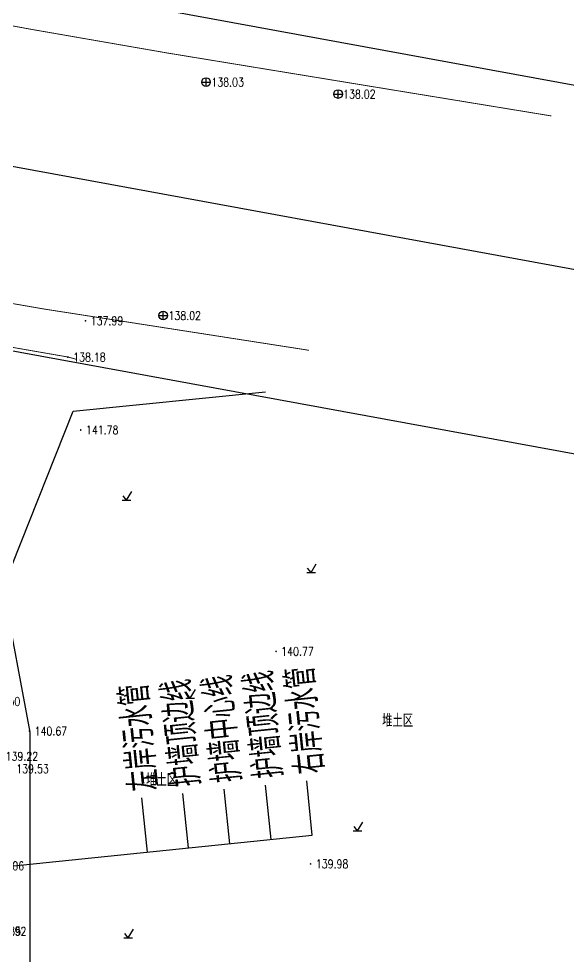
# Model space of a CAD drawing. Extents: x 529262 to 576451, y 2694391 to 2717535.
# Drawn here: x 562991.4 to 563055, y 2710203.6 to 2710312.2 of the extents above; entities that cross this region are included whole.
import ezdxf
from ezdxf.enums import TextEntityAlignment as Align
from ezdxf.xclip import XClip

# ---------------------------------------------------------------- set-up
doc = ezdxf.new("R2010")
doc.units = 0
doc.header["$XCLIPFRAME"] = 0
for name, color, linetype in [('COMPONENT', 8, 'Continuous'), ('DLSS', 4, 'Continuous'), ('DMTZ', 8, 'Continuous'), ('GCD', 8, 'Continuous'), ('PP-COM', 7, 'Continuous'), ('RD-中线', 40, 'Continuous'), ('RD-红线', 7, 'Continuous'), ('ZBTZ', 8, 'Continuous'), ('ZJ', 7, 'Continuous'), ('雨水管径标注_YH', 95, 'Continuous')]:
    doc.layers.add(name, color=color, linetype=linetype)
doc.styles.add('HZ', font='rs.shx', dxfattribs={"width": 0.8, "bigfont": 'hztxt.shx'})
doc.styles.add('SMEDI', font='smsim.shx', dxfattribs={"width": 0.75, "height": 3.5, "bigfont": 'smfs.shx'})
doc.linetypes.add('10421', pattern='A,2,[150,AAA.SHX,S=0.5,R=0,X=0,Y=0.5],1e-11', length=2)

# ---------------------------------------------------------------- blocks, each defined once
blk = doc.blocks.new('A$C19FD0107')
at = {"layer": 'RD-中线', "color": 8, "linetype": 'Continuous', "flags": 128}
blk.add_lwpolyline([(-8094.49, 15920.48), (-7546.41, 15819.96, 0.052358), (-7483.94, 15815.15), (-7169.78, 15823.9, 0.002675), (-7009.35, 15829.23), (-6599.11, 15842.91, -0.002003), (-6594.3, 15843.05, -0.002003)], format="xyb", dxfattribs=at)
at = {"layer": 'RD-红线', "color": 8, "linetype": 'Continuous', "flags": 128}
for points in [[(-8064.22, 15936.28), (-8064.22, 15936.28), (-7831.85, 15893.66)], [(-8071.64, 15894.94), (-8066.71, 15894.03), (-7838.98, 15852.27)]]:
    blk.add_lwpolyline(points, dxfattribs=at)
blk = doc.blocks.new('A$C78DC5665')
at = {"layer": '雨水管径标注_YH', "color": 2}
for p, q in [((0.92, 35.54), (0.92, -12.18)), ((0.92, 7.02), (7.25, 7.02)), ((0.92, 2.22), (7.25, 2.22)), ((0.92, -2.58), (7.25, -2.58)), ((0.92, -7.38), (7.25, -7.38)), ((0.92, -12.18), (7.25, -12.18))]:
    blk.add_line(p, q, dxfattribs=at)
at = {"layer": '雨水管径标注_YH', "color": 2, "const_width": 0.919}
for points in [[(0.46, 35.54, 1), (1.38, 35.54, 1)], [(0.46, 32.67, 1), (1.38, 32.67, 1)], [(0.46, 29.82, 1), (1.38, 29.82, 1)], [(0.46, 26.91, 1), (1.38, 26.91, 1)], [(0.46, 24.02, 1), (1.38, 24.02, 1)]]:
    blk.add_lwpolyline(points, format="xyb", close=True, dxfattribs=at)
at = {"layer": '雨水管径标注_YH', "color": 2, "style": 'SMEDI', "width": 0.75}
for s, p in [('左岸污水管', (8.01, 4.86)), ('护墙顶边线', (8.01, -0.06)), ('护墙中心线', (8.01, -4.85)), ('护墙顶边线', (8.01, -9.65)), ('右岸污水管', (8.01, -14.45))]:
    blk.add_text(s, height=3.5, dxfattribs=at).set_placement(p)
blk = doc.blocks.new('GC200')
at = {"linetype": 'Continuous', "const_width": 0.2, "flags": 128}
blk.add_lwpolyline([(-0.1, 0, 1), (0.1, 0, 1)], format="xyb", close=True, dxfattribs=at)
blk = doc.blocks.new('gc123')
at = {"color": 8}
for p, q in [((-1, 0), (1, 0)), ((0, 0), (-0.8, 1)), ((0, 0), (1.2, 2))]:
    blk.add_line(p, q, dxfattribs=at)
blk = doc.blocks.new('gcbj0102')
for p, q in [((-1, 0), (1, 0)), ((0, -1), (0, 1))]:
    blk.add_line(p, q)
blk.add_circle((0, 0), 1)

msp = doc.modelspace()

# ---------------------------------------------------------------- linework, layer by layer
at = {"layer": 'DLSS', "color": 8, "linetype": 'Continuous', "const_width": 0.1, "flags": 128}
for points in [[(562961.054, 2710321.862), (562960.488, 2710319.746), (562960.402, 2710317.564), (562961.065, 2710316.783), (562992.964, 2710310.947), (563008.577, 2710308.231), (563053.044, 2710300.94)], [(562945.958, 2710287.321), (562978.628, 2710281.302), (562994.242, 2710278.585), (563024.994, 2710273.792)], [(562932.831, 2710284.535), (562977.753, 2710276.379), (562997.104, 2710273.012), (562998.135, 2710272.726)]]:
    msp.add_lwpolyline(points, dxfattribs=at)
at = {"layer": 'DMTZ', "linetype": '10421', "flags": 128}
msp.add_lwpolyline([(562946.356, 2709923.839), (562948.566, 2709930.971), (562948.633, 2709933.432), (562937.096, 2709944.437), (562921.896, 2709952.03), (562918.364, 2709952.926), (562910.235, 2709958.348), (562903.206, 2709963.164), (562900.039, 2709966.034), (562899.305, 2709969.756), (562900.979, 2709972.277), (562905.766, 2709981.011), (562904.643, 2709994.259), (562900.465, 2709999.384), (562897.08, 2710008.637), (562898.51, 2710021.246), (562905.366, 2710031.693), (562911.722, 2710039.337), (562924.469, 2710058.08), (562946.043, 2710074.761), (562975.65, 2710096.722), (562988.842, 2710105.064), (562993.974, 2710104.948), (562996.879, 2710116.312), (562997.75, 2710120.364), (562997.082, 2710129.336), (562994.732, 2710142.188), (562994.501, 2710144.949), (562994.352, 2710147.194), (562995.44, 2710159.73), (562992.704, 2710173.867), (562992.727, 2710229.548), (562989.6, 2710246.322), (562997.714, 2710266.745), (563019.949, 2710268.978)], dxfattribs=at)

# ---------------------------------------------------------------- block references
at = {"layer": 'COMPONENT', "linetype": 'Continuous', "xscale": 0.5, "yscale": 0.5}
for p in [(563013.077, 2710304.865), (563028.361, 2710303.476), (563008.128, 2710277.815)]:
    msp.add_blockref('gcbj0102', p, dxfattribs=at)
at = {"layer": 'GCD', "color": 3, "linetype": 'Continuous'}
ref = msp.add_blockref('GC200', (563013.094, 2710304.857, 138.031), dxfattribs=dict(at, xscale=0.5, yscale=0.5, zscale=0.5))
ref.add_attrib('height', '138.03', dxfattribs={"linetype": 'Continuous', "height": 1, "style": 'HZ', "width": 0.8}).set_placement((563013.694, 2710304.857, 138.031), align=Align.MIDDLE_LEFT)
ref = msp.add_blockref('GC200', (563028.344, 2710303.461, 138.021), dxfattribs=dict(at, xscale=0.5, yscale=0.5, zscale=0.5))
ref.add_attrib('height', '138.02', dxfattribs={"linetype": 'Continuous', "height": 1, "style": 'HZ', "width": 0.8}).set_placement((563028.944, 2710303.461, 138.021), align=Align.MIDDLE_LEFT)
ref = msp.add_blockref('GC200', (562999.123, 2710277.205, 137.985), dxfattribs=dict(at, xscale=0.5, yscale=0.5, zscale=0.5))
ref.add_attrib('height', '137.99', dxfattribs={"linetype": 'Continuous', "height": 1, "style": 'HZ', "width": 0.8}).set_placement((562999.723, 2710277.205, 137.985), align=Align.MIDDLE_LEFT)
ref = msp.add_blockref('GC200', (563008.128, 2710277.804, 138.017), dxfattribs=dict(at, xscale=0.5, yscale=0.5, zscale=0.5))
ref.add_attrib('height', '138.02', dxfattribs={"linetype": 'Continuous', "height": 1, "style": 'HZ', "width": 0.8}).set_placement((563008.728, 2710277.804, 138.017), align=Align.MIDDLE_LEFT)
ref = msp.add_blockref('GC200', (562997.092, 2710272.996, 138.184), dxfattribs=dict(at, xscale=0.5, yscale=0.5, zscale=0.5))
ref.add_attrib('height', '138.18', dxfattribs={"linetype": 'Continuous', "height": 1, "style": 'HZ', "width": 0.8}).set_placement((562997.692, 2710272.996, 138.184), align=Align.MIDDLE_LEFT)
ref = msp.add_blockref('GC200', (562998.57, 2710264.559, 141.783), dxfattribs=dict(at, xscale=0.5, yscale=0.5, zscale=0.5))
ref.add_attrib('height', '141.78', dxfattribs={"linetype": 'Continuous', "height": 1, "style": 'HZ', "width": 0.8}).set_placement((562999.17, 2710264.559, 141.783), align=Align.MIDDLE_LEFT)
ref = msp.add_blockref('GC200', (563021.184, 2710238.916, 140.773), dxfattribs=dict(at, xscale=0.5, yscale=0.5, zscale=0.5))
ref.add_attrib('height', '140.77', dxfattribs={"linetype": 'Continuous', "height": 1, "style": 'HZ', "width": 0.8}).set_placement((563021.784, 2710238.916, 140.773), align=Align.MIDDLE_LEFT)
ref = msp.add_blockref('GC200', (562987.206, 2710233.112, 139.497), dxfattribs=dict(at, xscale=0.5, yscale=0.5, zscale=0.5))
ref.add_attrib('height', '139.50', dxfattribs={"linetype": 'Continuous', "height": 1, "style": 'HZ', "width": 0.8}).set_placement((562987.806, 2710233.112, 139.497), align=Align.MIDDLE_LEFT)
ref = msp.add_blockref('GC200', (562992.631, 2710229.684, 140.67), dxfattribs=dict(at, xscale=0.5, yscale=0.5, zscale=0.5))
ref.add_attrib('height', '140.67', dxfattribs={"linetype": 'Continuous', "height": 1, "style": 'HZ', "width": 0.8}).set_placement((562993.231, 2710229.684, 140.67), align=Align.MIDDLE_LEFT)
ref = msp.add_blockref('GC200', (562989.274, 2710226.76, 139.216), dxfattribs=dict(at, xscale=0.5, yscale=0.5, zscale=0.5))
ref.add_attrib('height', '139.22', dxfattribs={"linetype": 'Continuous', "height": 1, "style": 'HZ', "width": 0.8}).set_placement((562989.874, 2710226.76, 139.216), align=Align.MIDDLE_LEFT)
ref = msp.add_blockref('GC200', (562990.503, 2710225.313, 139.531), dxfattribs=dict(at, xscale=0.5, yscale=0.5, zscale=0.5))
ref.add_attrib('height', '139.53', dxfattribs={"linetype": 'Continuous', "height": 1, "style": 'HZ', "width": 0.8}).set_placement((562991.103, 2710225.313, 139.531), align=Align.MIDDLE_LEFT)
ref = msp.add_blockref('GC200', (563025.188, 2710214.295, 139.983), dxfattribs=dict(at, xscale=0.5, yscale=0.5, zscale=0.5))
ref.add_attrib('height', '139.98', dxfattribs={"linetype": 'Continuous', "height": 1, "style": 'HZ', "width": 0.8}).set_placement((563025.788, 2710214.295, 139.983), align=Align.MIDDLE_LEFT)
ref = msp.add_blockref('GC200', (562987.647, 2710214.065, 136.064), dxfattribs=dict(at, xscale=0.5, yscale=0.5, zscale=0.5))
ref.add_attrib('height', '136.06', dxfattribs={"linetype": 'Continuous', "height": 1, "style": 'HZ', "width": 0.8}).set_placement((562988.247, 2710214.065, 136.064), align=Align.MIDDLE_LEFT)
ref = msp.add_blockref('GC200', (562987.272, 2710206.524, 134.853), dxfattribs=dict(at, xscale=0.5, yscale=0.5, zscale=0.5))
ref.add_attrib('height', '134.85', dxfattribs={"linetype": 'Continuous', "height": 1, "style": 'HZ', "width": 0.8}).set_placement((562987.872, 2710206.524, 134.853), align=Align.MIDDLE_LEFT)
ref = msp.add_blockref('GC200', (562987.913, 2710206.491, 135.923), dxfattribs=dict(at, xscale=0.5, yscale=0.5, zscale=0.5))
ref.add_attrib('height', '135.92', dxfattribs={"linetype": 'Continuous', "height": 1, "style": 'HZ', "width": 0.8}).set_placement((562988.513, 2710206.491, 135.923), align=Align.MIDDLE_LEFT)
at = {"layer": 'PP-COM'}
ref = msp.add_blockref('A$C19FD0107', (570997.993, 2694390.603), dxfattribs=at)
XClip(ref).set_block_clipping_path([(-9366.4383134884, 14428.6043910822), (-3328.4480743363, 17452.7484863754)])
at = {"layer": 'ZBTZ', "linetype": 'Continuous', "xscale": 0.5, "yscale": 0.5}
for p in [(563003.871, 2710256.429), (563025.235, 2710248.049), (563011.258, 2710233.484), (563030.626, 2710218.121), (563004.07, 2710205.751)]:
    msp.add_blockref('gc123', p, dxfattribs=at)
at = {"layer": '雨水管径标注_YH', "rotation": 95.88628843481598}
msp.add_blockref('A$C78DC5665', (563013.362, 2710215.463), dxfattribs=at)

# ---------------------------------------------------------------- texts
at = {"layer": 'ZJ', "color": 8, "linetype": 'Continuous', "style": 'HZ', "width": 0.8}
for p in [(563035.261, 2710230.973), (563007.933, 2710224.11)]:
    msp.add_text('堆土区', height=1.5, dxfattribs=at).set_placement(p, align=Align.MIDDLE)

doc.saveas('drawing.dxf')
